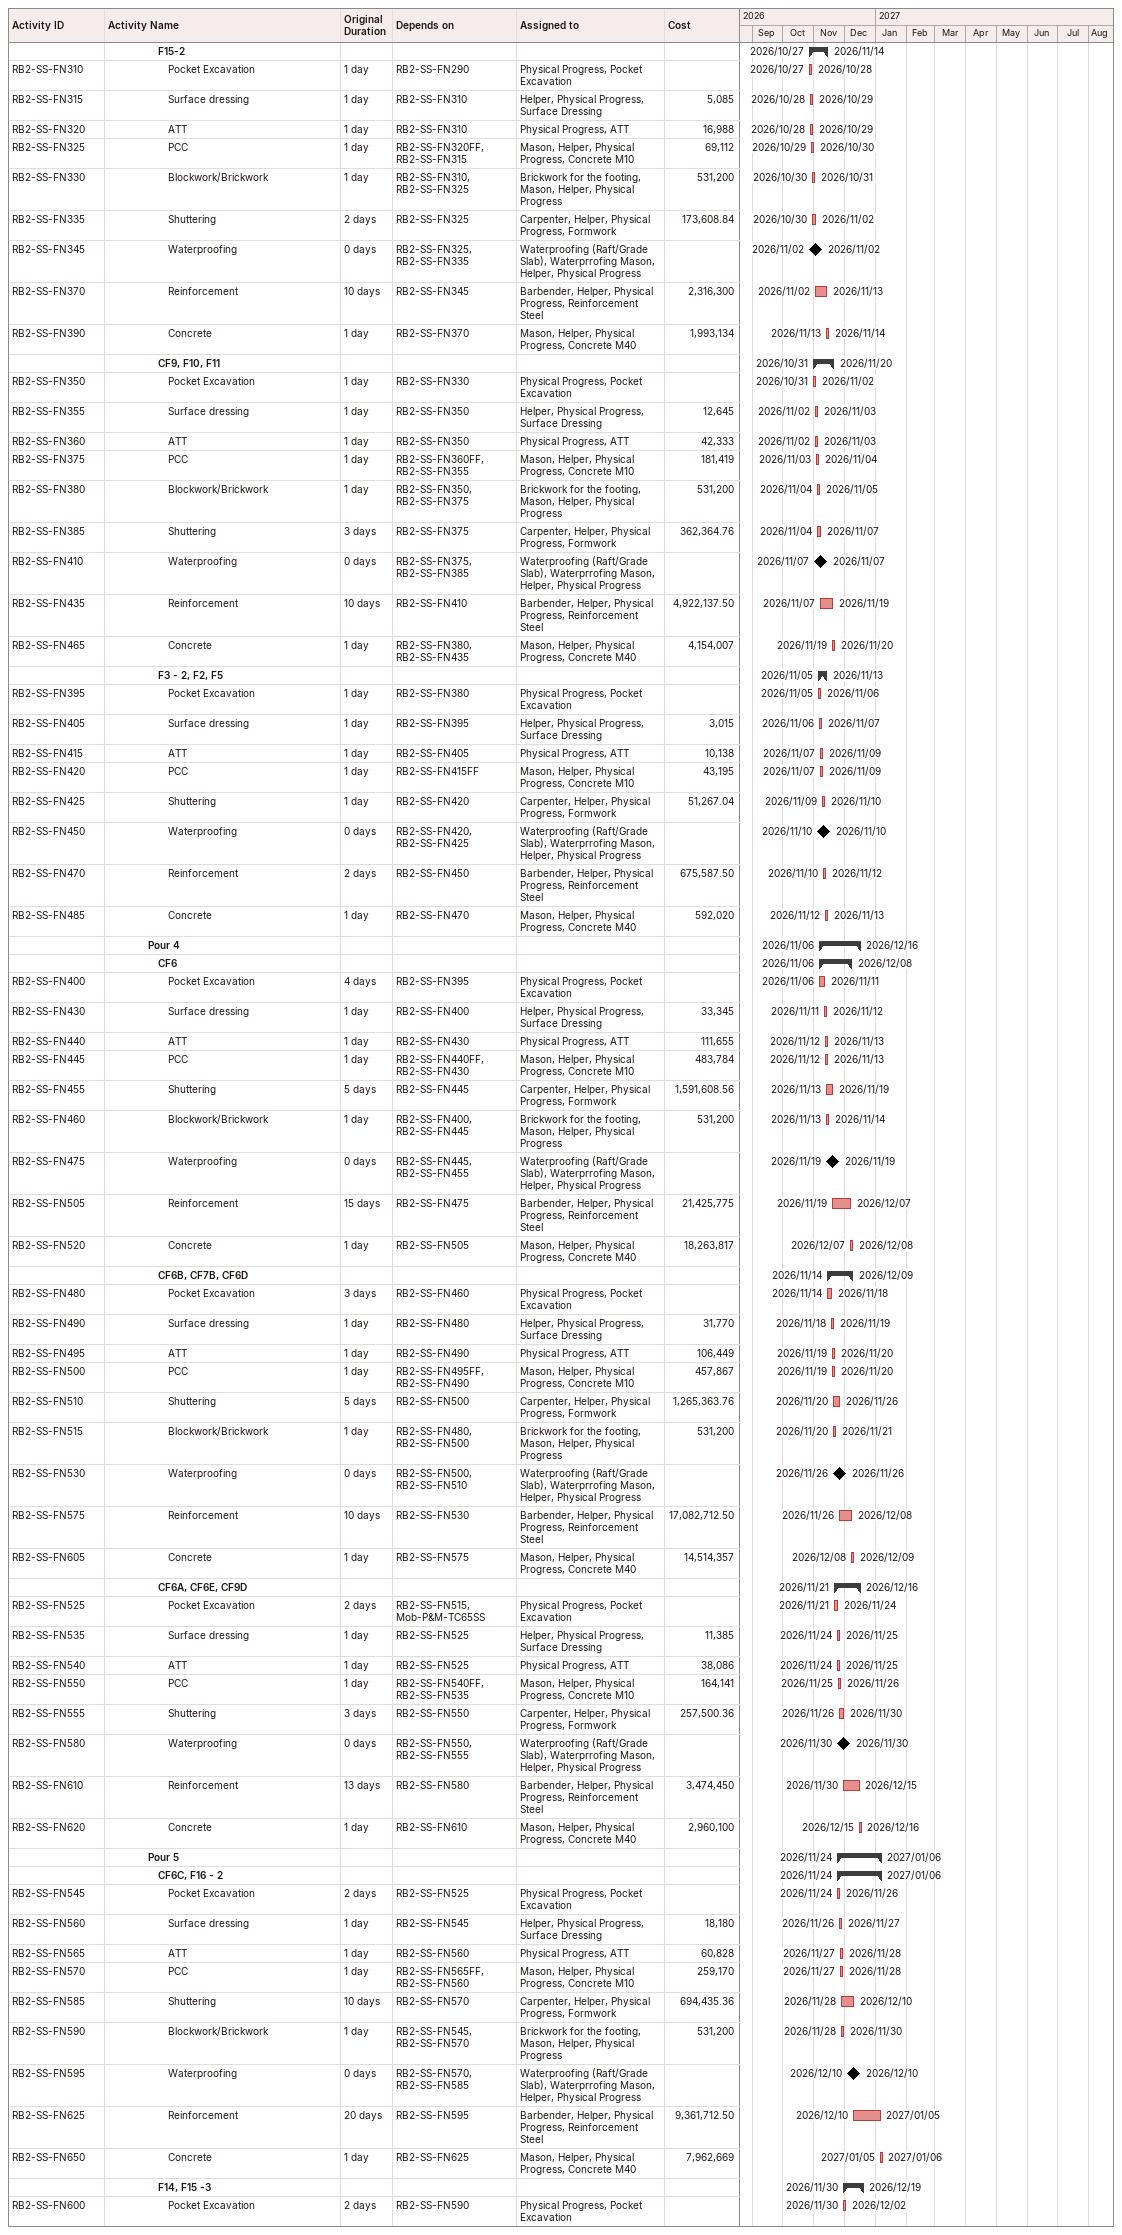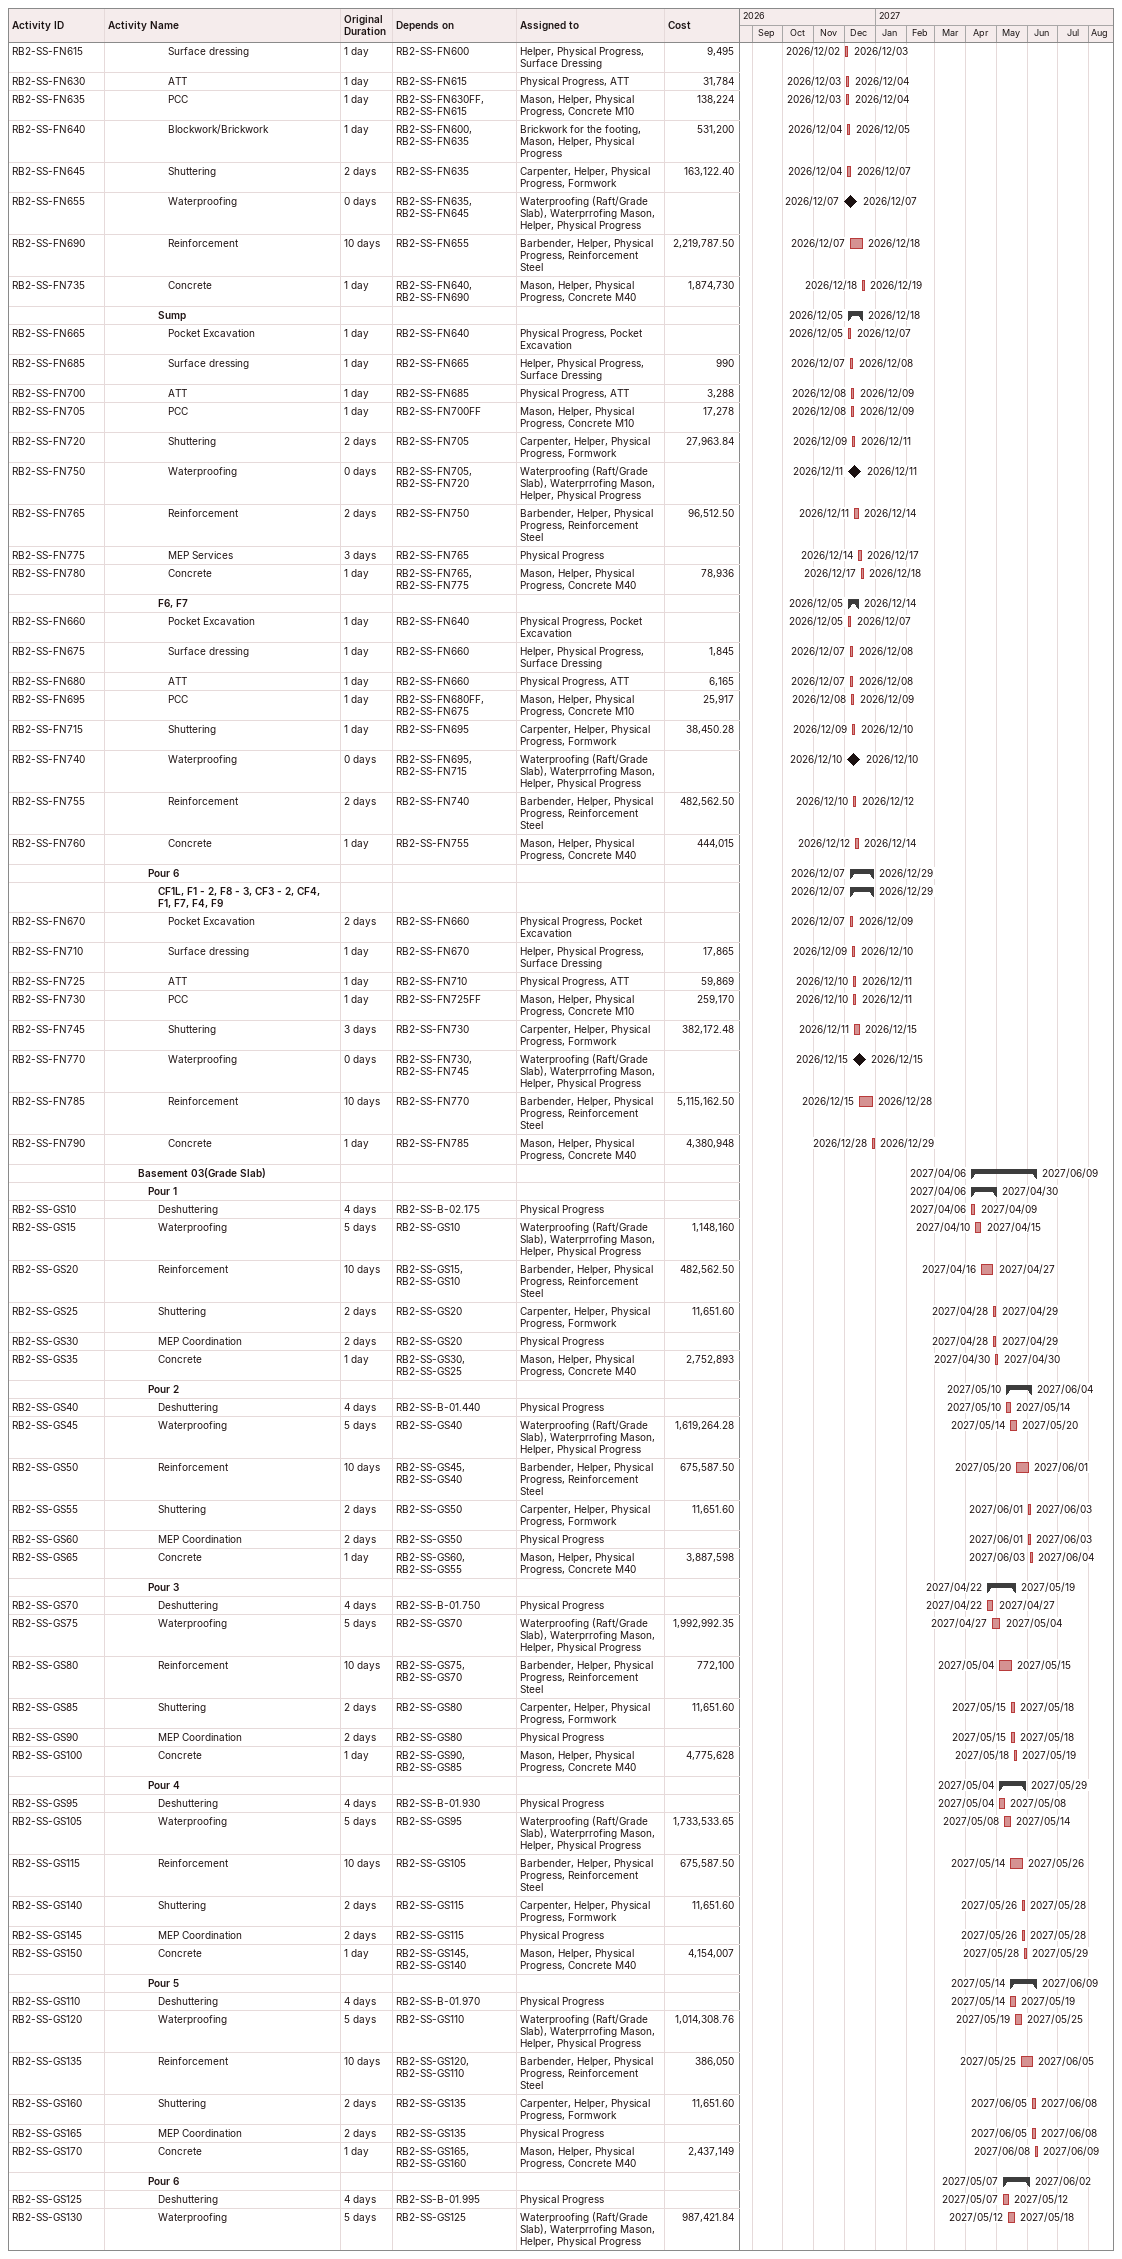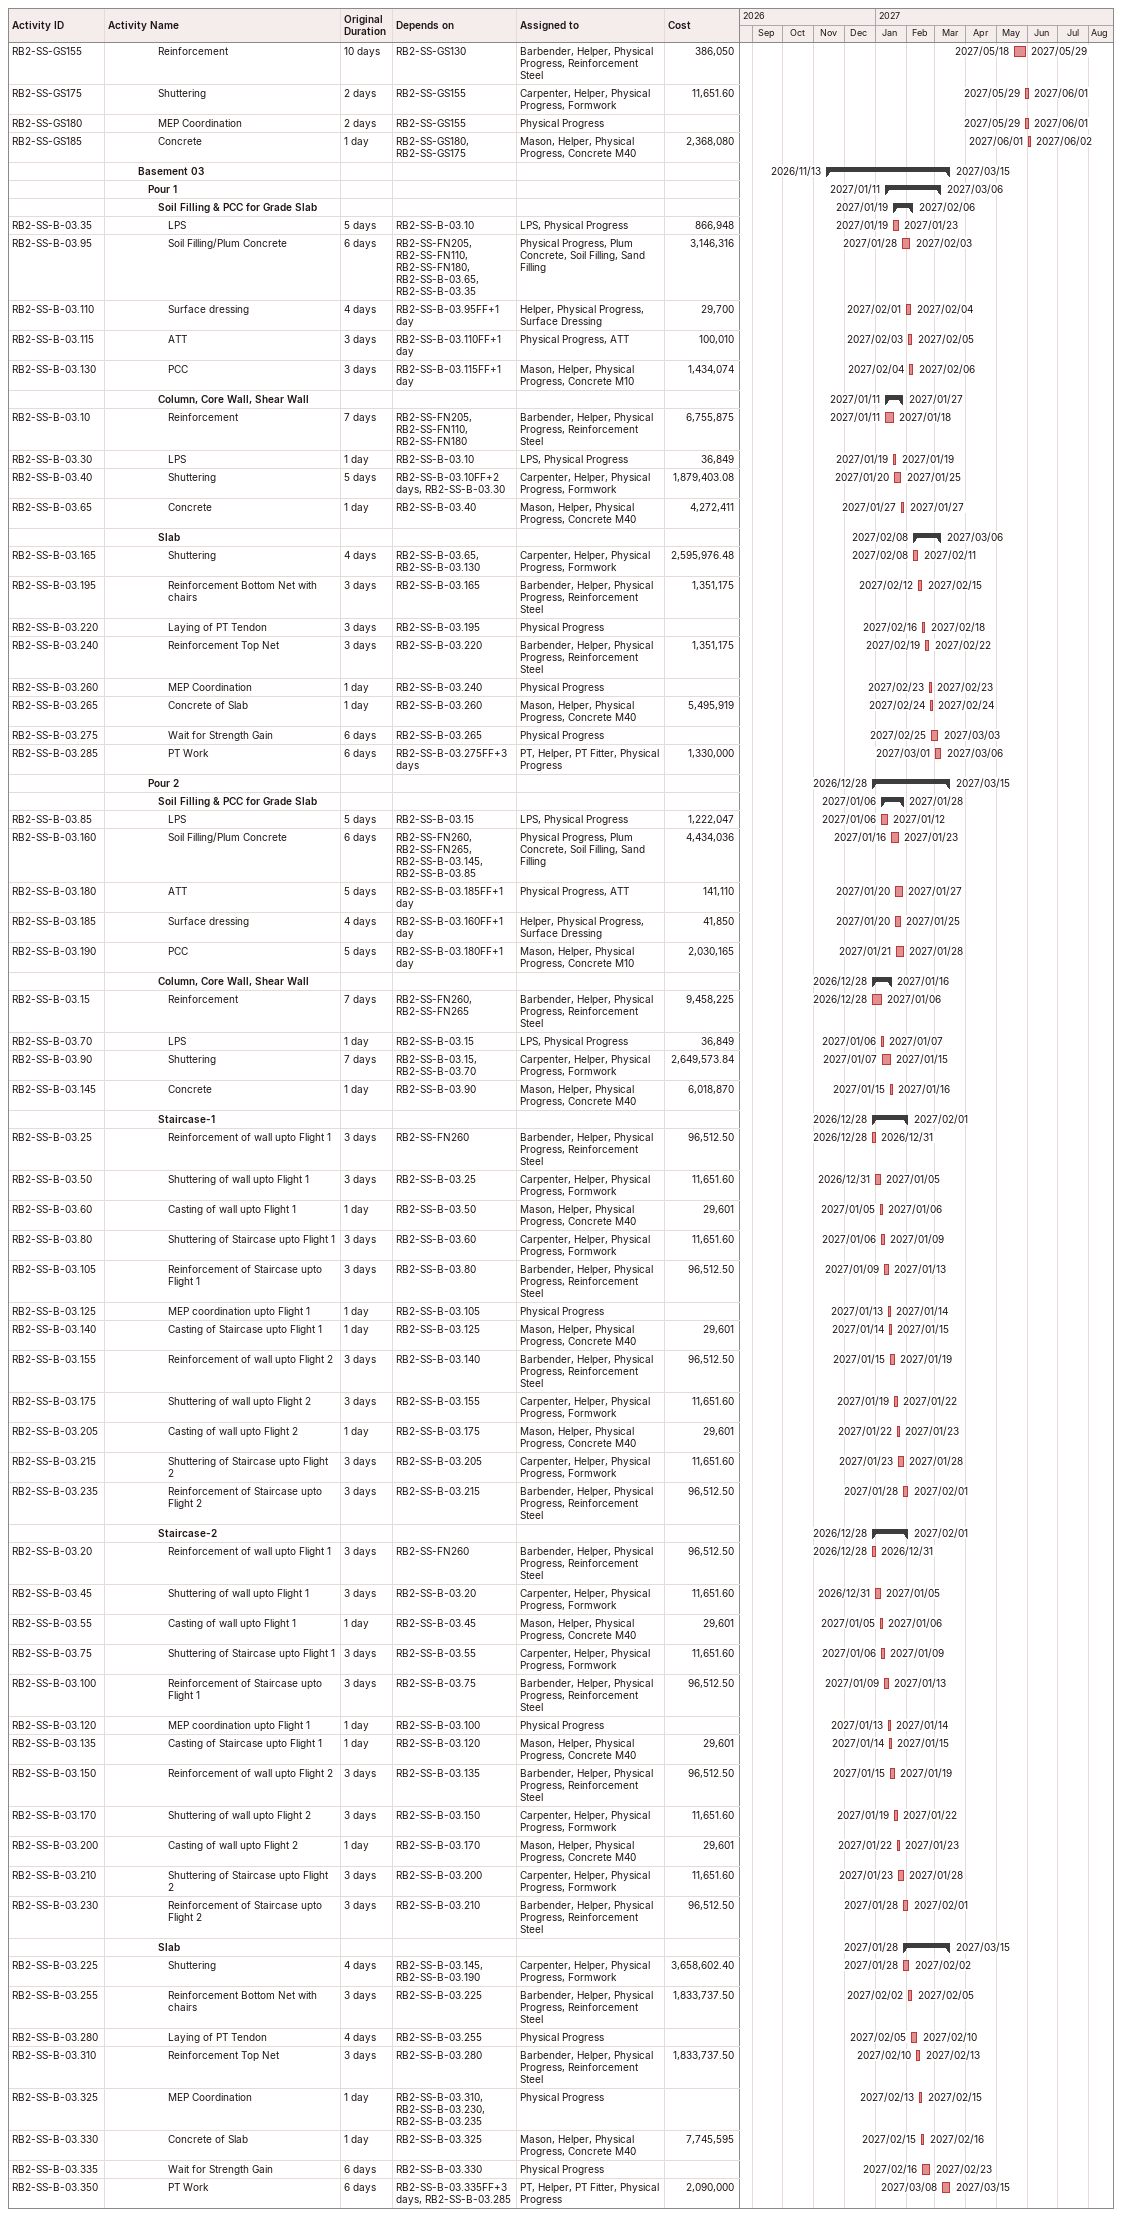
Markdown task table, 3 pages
| ID | Level | Task | Original duration | Start | Finish | Predecessors | Resources | Cost |
|---|---|---|---|---|---|---|---|---|
|  | 6 | **F15-2** |  | 2026-10-27 | 2026-11-14 |  |  |  |
| RB2-SS-FN310 | 7 | Pocket Excavation | 1d | 2026-10-27 | 2026-10-28 | RB2-SS-FN290 | Physical Progress, Pocket Excavation |  |
| RB2-SS-FN315 | 7 | Surface dressing | 1d | 2026-10-28 | 2026-10-29 | RB2-SS-FN310 | Helper, Physical Progress, Surface Dressing | 5085 |
| RB2-SS-FN320 | 7 | ATT | 1d | 2026-10-28 | 2026-10-29 | RB2-SS-FN310 | Physical Progress, ATT | 16988 |
| RB2-SS-FN325 | 7 | PCC | 1d | 2026-10-29 | 2026-10-30 | RB2-SS-FN320FF, RB2-SS-FN315 | Mason, Helper, Physical Progress, Concrete M10 | 69112 |
| RB2-SS-FN330 | 7 | Blockwork/Brickwork | 1d | 2026-10-30 | 2026-10-31 | RB2-SS-FN310, RB2-SS-FN325 | Brickwork for the footing, Mason, Helper, Physical Progress | 531200 |
| RB2-SS-FN335 | 7 | Shuttering | 2d | 2026-10-30 | 2026-11-02 | RB2-SS-FN325 | Carpenter, Helper, Physical Progress, Formwork | 173608.84 |
| RB2-SS-FN345 | 7 | Waterproofing | 0d | 2026-11-02 | 2026-11-02 | RB2-SS-FN325, RB2-SS-FN335 | Waterproofing (Raft/Grade Slab), Waterprrofing Mason, Helper, Physical Progress |  |
| RB2-SS-FN370 | 7 | Reinforcement | 10d | 2026-11-02 | 2026-11-13 | RB2-SS-FN345 | Barbender, Helper, Physical Progress, Reinforcement Steel | 2316300 |
| RB2-SS-FN390 | 7 | Concrete | 1d | 2026-11-13 | 2026-11-14 | RB2-SS-FN370 | Mason, Helper, Physical Progress, Concrete M40 | 1993134 |
|  | 6 | **CF9, F10, F11** |  | 2026-10-31 | 2026-11-20 |  |  |  |
| RB2-SS-FN350 | 7 | Pocket Excavation | 1d | 2026-10-31 | 2026-11-02 | RB2-SS-FN330 | Physical Progress, Pocket Excavation |  |
| RB2-SS-FN355 | 7 | Surface dressing | 1d | 2026-11-02 | 2026-11-03 | RB2-SS-FN350 | Helper, Physical Progress, Surface Dressing | 12645 |
| RB2-SS-FN360 | 7 | ATT | 1d | 2026-11-02 | 2026-11-03 | RB2-SS-FN350 | Physical Progress, ATT | 42333 |
| RB2-SS-FN375 | 7 | PCC | 1d | 2026-11-03 | 2026-11-04 | RB2-SS-FN360FF, RB2-SS-FN355 | Mason, Helper, Physical Progress, Concrete M10 | 181419 |
| RB2-SS-FN380 | 7 | Blockwork/Brickwork | 1d | 2026-11-04 | 2026-11-05 | RB2-SS-FN350, RB2-SS-FN375 | Brickwork for the footing, Mason, Helper, Physical Progress | 531200 |
| RB2-SS-FN385 | 7 | Shuttering | 3d | 2026-11-04 | 2026-11-07 | RB2-SS-FN375 | Carpenter, Helper, Physical Progress, Formwork | 362364.76 |
| RB2-SS-FN410 | 7 | Waterproofing | 0d | 2026-11-07 | 2026-11-07 | RB2-SS-FN375, RB2-SS-FN385 | Waterproofing (Raft/Grade Slab), Waterprrofing Mason, Helper, Physical Progress |  |
| RB2-SS-FN435 | 7 | Reinforcement | 10d | 2026-11-07 | 2026-11-19 | RB2-SS-FN410 | Barbender, Helper, Physical Progress, Reinforcement Steel | 4922137.50 |
| RB2-SS-FN465 | 7 | Concrete | 1d | 2026-11-19 | 2026-11-20 | RB2-SS-FN380, RB2-SS-FN435 | Mason, Helper, Physical Progress, Concrete M40 | 4154007 |
|  | 6 | **F3 - 2, F2, F5** |  | 2026-11-05 | 2026-11-13 |  |  |  |
| RB2-SS-FN395 | 7 | Pocket Excavation | 1d | 2026-11-05 | 2026-11-06 | RB2-SS-FN380 | Physical Progress, Pocket Excavation |  |
| RB2-SS-FN405 | 7 | Surface dressing | 1d | 2026-11-06 | 2026-11-07 | RB2-SS-FN395 | Helper, Physical Progress, Surface Dressing | 3015 |
| RB2-SS-FN415 | 7 | ATT | 1d | 2026-11-07 | 2026-11-09 | RB2-SS-FN405 | Physical Progress, ATT | 10138 |
| RB2-SS-FN420 | 7 | PCC | 1d | 2026-11-07 | 2026-11-09 | RB2-SS-FN415FF | Mason, Helper, Physical Progress, Concrete M10 | 43195 |
| RB2-SS-FN425 | 7 | Shuttering | 1d | 2026-11-09 | 2026-11-10 | RB2-SS-FN420 | Carpenter, Helper, Physical Progress, Formwork | 51267.04 |
| RB2-SS-FN450 | 7 | Waterproofing | 0d | 2026-11-10 | 2026-11-10 | RB2-SS-FN420, RB2-SS-FN425 | Waterproofing (Raft/Grade Slab), Waterprrofing Mason, Helper, Physical Progress |  |
| RB2-SS-FN470 | 7 | Reinforcement | 2d | 2026-11-10 | 2026-11-12 | RB2-SS-FN450 | Barbender, Helper, Physical Progress, Reinforcement Steel | 675587.50 |
| RB2-SS-FN485 | 7 | Concrete | 1d | 2026-11-12 | 2026-11-13 | RB2-SS-FN470 | Mason, Helper, Physical Progress, Concrete M40 | 592020 |
|  | 5 | **Pour 4** |  | 2026-11-06 | 2026-12-16 |  |  |  |
|  | 6 | **CF6** |  | 2026-11-06 | 2026-12-08 |  |  |  |
| RB2-SS-FN400 | 7 | Pocket Excavation | 4d | 2026-11-06 | 2026-11-11 | RB2-SS-FN395 | Physical Progress, Pocket Excavation |  |
| RB2-SS-FN430 | 7 | Surface dressing | 1d | 2026-11-11 | 2026-11-12 | RB2-SS-FN400 | Helper, Physical Progress, Surface Dressing | 33345 |
| RB2-SS-FN440 | 7 | ATT | 1d | 2026-11-12 | 2026-11-13 | RB2-SS-FN430 | Physical Progress, ATT | 111655 |
| RB2-SS-FN445 | 7 | PCC | 1d | 2026-11-12 | 2026-11-13 | RB2-SS-FN440FF, RB2-SS-FN430 | Mason, Helper, Physical Progress, Concrete M10 | 483784 |
| RB2-SS-FN455 | 7 | Shuttering | 5d | 2026-11-13 | 2026-11-19 | RB2-SS-FN445 | Carpenter, Helper, Physical Progress, Formwork | 1591608.56 |
| RB2-SS-FN460 | 7 | Blockwork/Brickwork | 1d | 2026-11-13 | 2026-11-14 | RB2-SS-FN400, RB2-SS-FN445 | Brickwork for the footing, Mason, Helper, Physical Progress | 531200 |
| RB2-SS-FN475 | 7 | Waterproofing | 0d | 2026-11-19 | 2026-11-19 | RB2-SS-FN445, RB2-SS-FN455 | Waterproofing (Raft/Grade Slab), Waterprrofing Mason, Helper, Physical Progress |  |
| RB2-SS-FN505 | 7 | Reinforcement | 15d | 2026-11-19 | 2026-12-07 | RB2-SS-FN475 | Barbender, Helper, Physical Progress, Reinforcement Steel | 21425775 |
| RB2-SS-FN520 | 7 | Concrete | 1d | 2026-12-07 | 2026-12-08 | RB2-SS-FN505 | Mason, Helper, Physical Progress, Concrete M40 | 18263817 |
|  | 6 | **CF6B, CF7B, CF6D** |  | 2026-11-14 | 2026-12-09 |  |  |  |
| RB2-SS-FN480 | 7 | Pocket Excavation | 3d | 2026-11-14 | 2026-11-18 | RB2-SS-FN460 | Physical Progress, Pocket Excavation |  |
| RB2-SS-FN490 | 7 | Surface dressing | 1d | 2026-11-18 | 2026-11-19 | RB2-SS-FN480 | Helper, Physical Progress, Surface Dressing | 31770 |
| RB2-SS-FN495 | 7 | ATT | 1d | 2026-11-19 | 2026-11-20 | RB2-SS-FN490 | Physical Progress, ATT | 106449 |
| RB2-SS-FN500 | 7 | PCC | 1d | 2026-11-19 | 2026-11-20 | RB2-SS-FN495FF, RB2-SS-FN490 | Mason, Helper, Physical Progress, Concrete M10 | 457867 |
| RB2-SS-FN510 | 7 | Shuttering | 5d | 2026-11-20 | 2026-11-26 | RB2-SS-FN500 | Carpenter, Helper, Physical Progress, Formwork | 1265363.76 |
| RB2-SS-FN515 | 7 | Blockwork/Brickwork | 1d | 2026-11-20 | 2026-11-21 | RB2-SS-FN480, RB2-SS-FN500 | Brickwork for the footing, Mason, Helper, Physical Progress | 531200 |
| RB2-SS-FN530 | 7 | Waterproofing | 0d | 2026-11-26 | 2026-11-26 | RB2-SS-FN500, RB2-SS-FN510 | Waterproofing (Raft/Grade Slab), Waterprrofing Mason, Helper, Physical Progress |  |
| RB2-SS-FN575 | 7 | Reinforcement | 10d | 2026-11-26 | 2026-12-08 | RB2-SS-FN530 | Barbender, Helper, Physical Progress, Reinforcement Steel | 17082712.50 |
| RB2-SS-FN605 | 7 | Concrete | 1d | 2026-12-08 | 2026-12-09 | RB2-SS-FN575 | Mason, Helper, Physical Progress, Concrete M40 | 14514357 |
|  | 6 | **CF6A, CF6E, CF9D** |  | 2026-11-21 | 2026-12-16 |  |  |  |
| RB2-SS-FN525 | 7 | Pocket Excavation | 2d | 2026-11-21 | 2026-11-24 | RB2-SS-FN515, Mob-P&M-TC65SS | Physical Progress, Pocket Excavation |  |
| RB2-SS-FN535 | 7 | Surface dressing | 1d | 2026-11-24 | 2026-11-25 | RB2-SS-FN525 | Helper, Physical Progress, Surface Dressing | 11385 |
| RB2-SS-FN540 | 7 | ATT | 1d | 2026-11-24 | 2026-11-25 | RB2-SS-FN525 | Physical Progress, ATT | 38086 |
| RB2-SS-FN550 | 7 | PCC | 1d | 2026-11-25 | 2026-11-26 | RB2-SS-FN540FF, RB2-SS-FN535 | Mason, Helper, Physical Progress, Concrete M10 | 164141 |
| RB2-SS-FN555 | 7 | Shuttering | 3d | 2026-11-26 | 2026-11-30 | RB2-SS-FN550 | Carpenter, Helper, Physical Progress, Formwork | 257500.36 |
| RB2-SS-FN580 | 7 | Waterproofing | 0d | 2026-11-30 | 2026-11-30 | RB2-SS-FN550, RB2-SS-FN555 | Waterproofing (Raft/Grade Slab), Waterprrofing Mason, Helper, Physical Progress |  |
| RB2-SS-FN610 | 7 | Reinforcement | 13d | 2026-11-30 | 2026-12-15 | RB2-SS-FN580 | Barbender, Helper, Physical Progress, Reinforcement Steel | 3474450 |
| RB2-SS-FN620 | 7 | Concrete | 1d | 2026-12-15 | 2026-12-16 | RB2-SS-FN610 | Mason, Helper, Physical Progress, Concrete M40 | 2960100 |
|  | 5 | **Pour 5** |  | 2026-11-24 | 2027-01-06 |  |  |  |
|  | 6 | **CF6C, F16 - 2** |  | 2026-11-24 | 2027-01-06 |  |  |  |
| RB2-SS-FN545 | 7 | Pocket Excavation | 2d | 2026-11-24 | 2026-11-26 | RB2-SS-FN525 | Physical Progress, Pocket Excavation |  |
| RB2-SS-FN560 | 7 | Surface dressing | 1d | 2026-11-26 | 2026-11-27 | RB2-SS-FN545 | Helper, Physical Progress, Surface Dressing | 18180 |
| RB2-SS-FN565 | 7 | ATT | 1d | 2026-11-27 | 2026-11-28 | RB2-SS-FN560 | Physical Progress, ATT | 60828 |
| RB2-SS-FN570 | 7 | PCC | 1d | 2026-11-27 | 2026-11-28 | RB2-SS-FN565FF, RB2-SS-FN560 | Mason, Helper, Physical Progress, Concrete M10 | 259170 |
| RB2-SS-FN585 | 7 | Shuttering | 10d | 2026-11-28 | 2026-12-10 | RB2-SS-FN570 | Carpenter, Helper, Physical Progress, Formwork | 694435.36 |
| RB2-SS-FN590 | 7 | Blockwork/Brickwork | 1d | 2026-11-28 | 2026-11-30 | RB2-SS-FN545, RB2-SS-FN570 | Brickwork for the footing, Mason, Helper, Physical Progress | 531200 |
| RB2-SS-FN595 | 7 | Waterproofing | 0d | 2026-12-10 | 2026-12-10 | RB2-SS-FN570, RB2-SS-FN585 | Waterproofing (Raft/Grade Slab), Waterprrofing Mason, Helper, Physical Progress |  |
| RB2-SS-FN625 | 7 | Reinforcement | 20d | 2026-12-10 | 2027-01-05 | RB2-SS-FN595 | Barbender, Helper, Physical Progress, Reinforcement Steel | 9361712.50 |
| RB2-SS-FN650 | 7 | Concrete | 1d | 2027-01-05 | 2027-01-06 | RB2-SS-FN625 | Mason, Helper, Physical Progress, Concrete M40 | 7962669 |
|  | 6 | **F14, F15 -3** |  | 2026-11-30 | 2026-12-19 |  |  |  |
| RB2-SS-FN600 | 7 | Pocket Excavation | 2d | 2026-11-30 | 2026-12-02 | RB2-SS-FN590 | Physical Progress, Pocket Excavation |  |
| RB2-SS-FN615 | 7 | Surface dressing | 1d | 2026-12-02 | 2026-12-03 | RB2-SS-FN600 | Helper, Physical Progress, Surface Dressing | 9495 |
| RB2-SS-FN630 | 7 | ATT | 1d | 2026-12-03 | 2026-12-04 | RB2-SS-FN615 | Physical Progress, ATT | 31784 |
| RB2-SS-FN635 | 7 | PCC | 1d | 2026-12-03 | 2026-12-04 | RB2-SS-FN630FF, RB2-SS-FN615 | Mason, Helper, Physical Progress, Concrete M10 | 138224 |
| RB2-SS-FN640 | 7 | Blockwork/Brickwork | 1d | 2026-12-04 | 2026-12-05 | RB2-SS-FN600, RB2-SS-FN635 | Brickwork for the footing, Mason, Helper, Physical Progress | 531200 |
| RB2-SS-FN645 | 7 | Shuttering | 2d | 2026-12-04 | 2026-12-07 | RB2-SS-FN635 | Carpenter, Helper, Physical Progress, Formwork | 163122.40 |
| RB2-SS-FN655 | 7 | Waterproofing | 0d | 2026-12-07 | 2026-12-07 | RB2-SS-FN635, RB2-SS-FN645 | Waterproofing (Raft/Grade Slab), Waterprrofing Mason, Helper, Physical Progress |  |
| RB2-SS-FN690 | 7 | Reinforcement | 10d | 2026-12-07 | 2026-12-18 | RB2-SS-FN655 | Barbender, Helper, Physical Progress, Reinforcement Steel | 2219787.50 |
| RB2-SS-FN735 | 7 | Concrete | 1d | 2026-12-18 | 2026-12-19 | RB2-SS-FN640, RB2-SS-FN690 | Mason, Helper, Physical Progress, Concrete M40 | 1874730 |
|  | 6 | **Sump** |  | 2026-12-05 | 2026-12-18 |  |  |  |
| RB2-SS-FN665 | 7 | Pocket Excavation | 1d | 2026-12-05 | 2026-12-07 | RB2-SS-FN640 | Physical Progress, Pocket Excavation |  |
| RB2-SS-FN685 | 7 | Surface dressing | 1d | 2026-12-07 | 2026-12-08 | RB2-SS-FN665 | Helper, Physical Progress, Surface Dressing | 990 |
| RB2-SS-FN700 | 7 | ATT | 1d | 2026-12-08 | 2026-12-09 | RB2-SS-FN685 | Physical Progress, ATT | 3288 |
| RB2-SS-FN705 | 7 | PCC | 1d | 2026-12-08 | 2026-12-09 | RB2-SS-FN700FF | Mason, Helper, Physical Progress, Concrete M10 | 17278 |
| RB2-SS-FN720 | 7 | Shuttering | 2d | 2026-12-09 | 2026-12-11 | RB2-SS-FN705 | Carpenter, Helper, Physical Progress, Formwork | 27963.84 |
| RB2-SS-FN750 | 7 | Waterproofing | 0d | 2026-12-11 | 2026-12-11 | RB2-SS-FN705, RB2-SS-FN720 | Waterproofing (Raft/Grade Slab), Waterprrofing Mason, Helper, Physical Progress |  |
| RB2-SS-FN765 | 7 | Reinforcement | 2d | 2026-12-11 | 2026-12-14 | RB2-SS-FN750 | Barbender, Helper, Physical Progress, Reinforcement Steel | 96512.50 |
| RB2-SS-FN775 | 7 | MEP Services | 3d | 2026-12-14 | 2026-12-17 | RB2-SS-FN765 | Physical Progress |  |
| RB2-SS-FN780 | 7 | Concrete | 1d | 2026-12-17 | 2026-12-18 | RB2-SS-FN765, RB2-SS-FN775 | Mason, Helper, Physical Progress, Concrete M40 | 78936 |
|  | 6 | **F6, F7** |  | 2026-12-05 | 2026-12-14 |  |  |  |
| RB2-SS-FN660 | 7 | Pocket Excavation | 1d | 2026-12-05 | 2026-12-07 | RB2-SS-FN640 | Physical Progress, Pocket Excavation |  |
| RB2-SS-FN675 | 7 | Surface dressing | 1d | 2026-12-07 | 2026-12-08 | RB2-SS-FN660 | Helper, Physical Progress, Surface Dressing | 1845 |
| RB2-SS-FN680 | 7 | ATT | 1d | 2026-12-07 | 2026-12-08 | RB2-SS-FN660 | Physical Progress, ATT | 6165 |
| RB2-SS-FN695 | 7 | PCC | 1d | 2026-12-08 | 2026-12-09 | RB2-SS-FN680FF, RB2-SS-FN675 | Mason, Helper, Physical Progress, Concrete M10 | 25917 |
| RB2-SS-FN715 | 7 | Shuttering | 1d | 2026-12-09 | 2026-12-10 | RB2-SS-FN695 | Carpenter, Helper, Physical Progress, Formwork | 38450.28 |
| RB2-SS-FN740 | 7 | Waterproofing | 0d | 2026-12-10 | 2026-12-10 | RB2-SS-FN695, RB2-SS-FN715 | Waterproofing (Raft/Grade Slab), Waterprrofing Mason, Helper, Physical Progress |  |
| RB2-SS-FN755 | 7 | Reinforcement | 2d | 2026-12-10 | 2026-12-12 | RB2-SS-FN740 | Barbender, Helper, Physical Progress, Reinforcement Steel | 482562.50 |
| RB2-SS-FN760 | 7 | Concrete | 1d | 2026-12-12 | 2026-12-14 | RB2-SS-FN755 | Mason, Helper, Physical Progress, Concrete M40 | 444015 |
|  | 5 | **Pour 6** |  | 2026-12-07 | 2026-12-29 |  |  |  |
|  | 6 | **CF1L, F1 - 2, F8 - 3, CF3 - 2, CF4, F1, F7, F4, F9** |  | 2026-12-07 | 2026-12-29 |  |  |  |
| RB2-SS-FN670 | 7 | Pocket Excavation | 2d | 2026-12-07 | 2026-12-09 | RB2-SS-FN660 | Physical Progress, Pocket Excavation |  |
| RB2-SS-FN710 | 7 | Surface dressing | 1d | 2026-12-09 | 2026-12-10 | RB2-SS-FN670 | Helper, Physical Progress, Surface Dressing | 17865 |
| RB2-SS-FN725 | 7 | ATT | 1d | 2026-12-10 | 2026-12-11 | RB2-SS-FN710 | Physical Progress, ATT | 59869 |
| RB2-SS-FN730 | 7 | PCC | 1d | 2026-12-10 | 2026-12-11 | RB2-SS-FN725FF | Mason, Helper, Physical Progress, Concrete M10 | 259170 |
| RB2-SS-FN745 | 7 | Shuttering | 3d | 2026-12-11 | 2026-12-15 | RB2-SS-FN730 | Carpenter, Helper, Physical Progress, Formwork | 382172.48 |
| RB2-SS-FN770 | 7 | Waterproofing | 0d | 2026-12-15 | 2026-12-15 | RB2-SS-FN730, RB2-SS-FN745 | Waterproofing (Raft/Grade Slab), Waterprrofing Mason, Helper, Physical Progress |  |
| RB2-SS-FN785 | 7 | Reinforcement | 10d | 2026-12-15 | 2026-12-28 | RB2-SS-FN770 | Barbender, Helper, Physical Progress, Reinforcement Steel | 5115162.50 |
| RB2-SS-FN790 | 7 | Concrete | 1d | 2026-12-28 | 2026-12-29 | RB2-SS-FN785 | Mason, Helper, Physical Progress, Concrete M40 | 4380948 |
|  | 4 | **Basement 03(Grade Slab)** |  | 2027-04-06 | 2027-06-09 |  |  |  |
|  | 5 | **Pour 1** |  | 2027-04-06 | 2027-04-30 |  |  |  |
| RB2-SS-GS10 | 6 | Deshuttering | 4d | 2027-04-06 | 2027-04-09 | RB2-SS-B-02.175 | Physical Progress |  |
| RB2-SS-GS15 | 6 | Waterproofing | 5d | 2027-04-10 | 2027-04-15 | RB2-SS-GS10 | Waterproofing (Raft/Grade Slab), Waterprrofing Mason, Helper, Physical Progress | 1148160 |
| RB2-SS-GS20 | 6 | Reinforcement | 10d | 2027-04-16 | 2027-04-27 | RB2-SS-GS15, RB2-SS-GS10 | Barbender, Helper, Physical Progress, Reinforcement Steel | 482562.50 |
| RB2-SS-GS25 | 6 | Shuttering | 2d | 2027-04-28 | 2027-04-29 | RB2-SS-GS20 | Carpenter, Helper, Physical Progress, Formwork | 11651.60 |
| RB2-SS-GS30 | 6 | MEP Coordination | 2d | 2027-04-28 | 2027-04-29 | RB2-SS-GS20 | Physical Progress |  |
| RB2-SS-GS35 | 6 | Concrete | 1d | 2027-04-30 | 2027-04-30 | RB2-SS-GS30, RB2-SS-GS25 | Mason, Helper, Physical Progress, Concrete M40 | 2752893 |
|  | 5 | **Pour 2** |  | 2027-05-10 | 2027-06-04 |  |  |  |
| RB2-SS-GS40 | 6 | Deshuttering | 4d | 2027-05-10 | 2027-05-14 | RB2-SS-B-01.440 | Physical Progress |  |
| RB2-SS-GS45 | 6 | Waterproofing | 5d | 2027-05-14 | 2027-05-20 | RB2-SS-GS40 | Waterproofing (Raft/Grade Slab), Waterprrofing Mason, Helper, Physical Progress | 1619264.28 |
| RB2-SS-GS50 | 6 | Reinforcement | 10d | 2027-05-20 | 2027-06-01 | RB2-SS-GS45, RB2-SS-GS40 | Barbender, Helper, Physical Progress, Reinforcement Steel | 675587.50 |
| RB2-SS-GS55 | 6 | Shuttering | 2d | 2027-06-01 | 2027-06-03 | RB2-SS-GS50 | Carpenter, Helper, Physical Progress, Formwork | 11651.60 |
| RB2-SS-GS60 | 6 | MEP Coordination | 2d | 2027-06-01 | 2027-06-03 | RB2-SS-GS50 | Physical Progress |  |
| RB2-SS-GS65 | 6 | Concrete | 1d | 2027-06-03 | 2027-06-04 | RB2-SS-GS60, RB2-SS-GS55 | Mason, Helper, Physical Progress, Concrete M40 | 3887598 |
|  | 5 | **Pour 3** |  | 2027-04-22 | 2027-05-19 |  |  |  |
| RB2-SS-GS70 | 6 | Deshuttering | 4d | 2027-04-22 | 2027-04-27 | RB2-SS-B-01.750 | Physical Progress |  |
| RB2-SS-GS75 | 6 | Waterproofing | 5d | 2027-04-27 | 2027-05-04 | RB2-SS-GS70 | Waterproofing (Raft/Grade Slab), Waterprrofing Mason, Helper, Physical Progress | 1992992.35 |
| RB2-SS-GS80 | 6 | Reinforcement | 10d | 2027-05-04 | 2027-05-15 | RB2-SS-GS75, RB2-SS-GS70 | Barbender, Helper, Physical Progress, Reinforcement Steel | 772100 |
| RB2-SS-GS85 | 6 | Shuttering | 2d | 2027-05-15 | 2027-05-18 | RB2-SS-GS80 | Carpenter, Helper, Physical Progress, Formwork | 11651.60 |
| RB2-SS-GS90 | 6 | MEP Coordination | 2d | 2027-05-15 | 2027-05-18 | RB2-SS-GS80 | Physical Progress |  |
| RB2-SS-GS100 | 6 | Concrete | 1d | 2027-05-18 | 2027-05-19 | RB2-SS-GS90, RB2-SS-GS85 | Mason, Helper, Physical Progress, Concrete M40 | 4775628 |
|  | 5 | **Pour 4** |  | 2027-05-04 | 2027-05-29 |  |  |  |
| RB2-SS-GS95 | 6 | Deshuttering | 4d | 2027-05-04 | 2027-05-08 | RB2-SS-B-01.930 | Physical Progress |  |
| RB2-SS-GS105 | 6 | Waterproofing | 5d | 2027-05-08 | 2027-05-14 | RB2-SS-GS95 | Waterproofing (Raft/Grade Slab), Waterprrofing Mason, Helper, Physical Progress | 1733533.65 |
| RB2-SS-GS115 | 6 | Reinforcement | 10d | 2027-05-14 | 2027-05-26 | RB2-SS-GS105 | Barbender, Helper, Physical Progress, Reinforcement Steel | 675587.50 |
| RB2-SS-GS140 | 6 | Shuttering | 2d | 2027-05-26 | 2027-05-28 | RB2-SS-GS115 | Carpenter, Helper, Physical Progress, Formwork | 11651.60 |
| RB2-SS-GS145 | 6 | MEP Coordination | 2d | 2027-05-26 | 2027-05-28 | RB2-SS-GS115 | Physical Progress |  |
| RB2-SS-GS150 | 6 | Concrete | 1d | 2027-05-28 | 2027-05-29 | RB2-SS-GS145, RB2-SS-GS140 | Mason, Helper, Physical Progress, Concrete M40 | 4154007 |
|  | 5 | **Pour 5** |  | 2027-05-14 | 2027-06-09 |  |  |  |
| RB2-SS-GS110 | 6 | Deshuttering | 4d | 2027-05-14 | 2027-05-19 | RB2-SS-B-01.970 | Physical Progress |  |
| RB2-SS-GS120 | 6 | Waterproofing | 5d | 2027-05-19 | 2027-05-25 | RB2-SS-GS110 | Waterproofing (Raft/Grade Slab), Waterprrofing Mason, Helper, Physical Progress | 1014308.76 |
| RB2-SS-GS135 | 6 | Reinforcement | 10d | 2027-05-25 | 2027-06-05 | RB2-SS-GS120, RB2-SS-GS110 | Barbender, Helper, Physical Progress, Reinforcement Steel | 386050 |
| RB2-SS-GS160 | 6 | Shuttering | 2d | 2027-06-05 | 2027-06-08 | RB2-SS-GS135 | Carpenter, Helper, Physical Progress, Formwork | 11651.60 |
| RB2-SS-GS165 | 6 | MEP Coordination | 2d | 2027-06-05 | 2027-06-08 | RB2-SS-GS135 | Physical Progress |  |
| RB2-SS-GS170 | 6 | Concrete | 1d | 2027-06-08 | 2027-06-09 | RB2-SS-GS165, RB2-SS-GS160 | Mason, Helper, Physical Progress, Concrete M40 | 2437149 |
|  | 5 | **Pour 6** |  | 2027-05-07 | 2027-06-02 |  |  |  |
| RB2-SS-GS125 | 6 | Deshuttering | 4d | 2027-05-07 | 2027-05-12 | RB2-SS-B-01.995 | Physical Progress |  |
| RB2-SS-GS130 | 6 | Waterproofing | 5d | 2027-05-12 | 2027-05-18 | RB2-SS-GS125 | Waterproofing (Raft/Grade Slab), Waterprrofing Mason, Helper, Physical Progress | 987421.84 |
| RB2-SS-GS155 | 6 | Reinforcement | 10d | 2027-05-18 | 2027-05-29 | RB2-SS-GS130 | Barbender, Helper, Physical Progress, Reinforcement Steel | 386050 |
| RB2-SS-GS175 | 6 | Shuttering | 2d | 2027-05-29 | 2027-06-01 | RB2-SS-GS155 | Carpenter, Helper, Physical Progress, Formwork | 11651.60 |
| RB2-SS-GS180 | 6 | MEP Coordination | 2d | 2027-05-29 | 2027-06-01 | RB2-SS-GS155 | Physical Progress |  |
| RB2-SS-GS185 | 6 | Concrete | 1d | 2027-06-01 | 2027-06-02 | RB2-SS-GS180, RB2-SS-GS175 | Mason, Helper, Physical Progress, Concrete M40 | 2368080 |
|  | 4 | **Basement 03** |  | 2026-11-13 | 2027-03-15 |  |  |  |
|  | 5 | **Pour 1** |  | 2027-01-11 | 2027-03-06 |  |  |  |
|  | 6 | **Soil Filling & PCC for Grade Slab** |  | 2027-01-19 | 2027-02-06 |  |  |  |
| RB2-SS-B-03.35 | 7 | LPS | 5d | 2027-01-19 | 2027-01-23 | RB2-SS-B-03.10 | LPS, Physical Progress | 866948 |
| RB2-SS-B-03.95 | 7 | Soil Filling/Plum Concrete | 6d | 2027-01-28 | 2027-02-03 | RB2-SS-FN205, RB2-SS-FN110, RB2-SS-FN180, RB2-SS-B-03.65, RB2-SS-B-03.35 | Physical Progress, Plum Concrete, Soil Filling, Sand Filling | 3146316 |
| RB2-SS-B-03.110 | 7 | Surface dressing | 4d | 2027-02-01 | 2027-02-04 | RB2-SS-B-03.95FF+1d | Helper, Physical Progress, Surface Dressing | 29700 |
| RB2-SS-B-03.115 | 7 | ATT | 3d | 2027-02-03 | 2027-02-05 | RB2-SS-B-03.110FF+1d | Physical Progress, ATT | 100010 |
| RB2-SS-B-03.130 | 7 | PCC | 3d | 2027-02-04 | 2027-02-06 | RB2-SS-B-03.115FF+1d | Mason, Helper, Physical Progress, Concrete M10 | 1434074 |
|  | 6 | **Column, Core Wall, Shear Wall** |  | 2027-01-11 | 2027-01-27 |  |  |  |
| RB2-SS-B-03.10 | 7 | Reinforcement | 7d | 2027-01-11 | 2027-01-18 | RB2-SS-FN205, RB2-SS-FN110, RB2-SS-FN180 | Barbender, Helper, Physical Progress, Reinforcement Steel | 6755875 |
| RB2-SS-B-03.30 | 7 | LPS | 1d | 2027-01-19 | 2027-01-19 | RB2-SS-B-03.10 | LPS, Physical Progress | 36849 |
| RB2-SS-B-03.40 | 7 | Shuttering | 5d | 2027-01-20 | 2027-01-25 | RB2-SS-B-03.10FF+2d, RB2-SS-B-03.30 | Carpenter, Helper, Physical Progress, Formwork | 1879403.08 |
| RB2-SS-B-03.65 | 7 | Concrete | 1d | 2027-01-27 | 2027-01-27 | RB2-SS-B-03.40 | Mason, Helper, Physical Progress, Concrete M40 | 4272411 |
|  | 6 | **Slab** |  | 2027-02-08 | 2027-03-06 |  |  |  |
| RB2-SS-B-03.165 | 7 | Shuttering | 4d | 2027-02-08 | 2027-02-11 | RB2-SS-B-03.65, RB2-SS-B-03.130 | Carpenter, Helper, Physical Progress, Formwork | 2595976.48 |
| RB2-SS-B-03.195 | 7 | Reinforcement Bottom Net with chairs | 3d | 2027-02-12 | 2027-02-15 | RB2-SS-B-03.165 | Barbender, Helper, Physical Progress, Reinforcement Steel | 1351175 |
| RB2-SS-B-03.220 | 7 | Laying of PT Tendon | 3d | 2027-02-16 | 2027-02-18 | RB2-SS-B-03.195 | Physical Progress |  |
| RB2-SS-B-03.240 | 7 | Reinforcement Top Net | 3d | 2027-02-19 | 2027-02-22 | RB2-SS-B-03.220 | Barbender, Helper, Physical Progress, Reinforcement Steel | 1351175 |
| RB2-SS-B-03.260 | 7 | MEP Coordination | 1d | 2027-02-23 | 2027-02-23 | RB2-SS-B-03.240 | Physical Progress |  |
| RB2-SS-B-03.265 | 7 | Concrete of Slab | 1d | 2027-02-24 | 2027-02-24 | RB2-SS-B-03.260 | Mason, Helper, Physical Progress, Concrete M40 | 5495919 |
| RB2-SS-B-03.275 | 7 | Wait for Strength Gain | 6d | 2027-02-25 | 2027-03-03 | RB2-SS-B-03.265 | Physical Progress |  |
| RB2-SS-B-03.285 | 7 | PT Work | 6d | 2027-03-01 | 2027-03-06 | RB2-SS-B-03.275FF+3d | PT, Helper, PT Fitter, Physical Progress | 1330000 |
|  | 5 | **Pour 2** |  | 2026-12-28 | 2027-03-15 |  |  |  |
|  | 6 | **Soil Filling & PCC for Grade Slab** |  | 2027-01-06 | 2027-01-28 |  |  |  |
| RB2-SS-B-03.85 | 7 | LPS | 5d | 2027-01-06 | 2027-01-12 | RB2-SS-B-03.15 | LPS, Physical Progress | 1222047 |
| RB2-SS-B-03.160 | 7 | Soil Filling/Plum Concrete | 6d | 2027-01-16 | 2027-01-23 | RB2-SS-FN260, RB2-SS-FN265, RB2-SS-B-03.145, RB2-SS-B-03.85 | Physical Progress, Plum Concrete, Soil Filling, Sand Filling | 4434036 |
| RB2-SS-B-03.180 | 7 | ATT | 5d | 2027-01-20 | 2027-01-27 | RB2-SS-B-03.185FF+1d | Physical Progress, ATT | 141110 |
| RB2-SS-B-03.185 | 7 | Surface dressing | 4d | 2027-01-20 | 2027-01-25 | RB2-SS-B-03.160FF+1d | Helper, Physical Progress, Surface Dressing | 41850 |
| RB2-SS-B-03.190 | 7 | PCC | 5d | 2027-01-21 | 2027-01-28 | RB2-SS-B-03.180FF+1d | Mason, Helper, Physical Progress, Concrete M10 | 2030165 |
|  | 6 | **Column, Core Wall, Shear Wall** |  | 2026-12-28 | 2027-01-16 |  |  |  |
| RB2-SS-B-03.15 | 7 | Reinforcement | 7d | 2026-12-28 | 2027-01-06 | RB2-SS-FN260, RB2-SS-FN265 | Barbender, Helper, Physical Progress, Reinforcement Steel | 9458225 |
| RB2-SS-B-03.70 | 7 | LPS | 1d | 2027-01-06 | 2027-01-07 | RB2-SS-B-03.15 | LPS, Physical Progress | 36849 |
| RB2-SS-B-03.90 | 7 | Shuttering | 7d | 2027-01-07 | 2027-01-15 | RB2-SS-B-03.15, RB2-SS-B-03.70 | Carpenter, Helper, Physical Progress, Formwork | 2649573.84 |
| RB2-SS-B-03.145 | 7 | Concrete | 1d | 2027-01-15 | 2027-01-16 | RB2-SS-B-03.90 | Mason, Helper, Physical Progress, Concrete M40 | 6018870 |
|  | 6 | **Staircase-1** |  | 2026-12-28 | 2027-02-01 |  |  |  |
| RB2-SS-B-03.25 | 7 | Reinforcement of wall upto Flight 1 | 3d | 2026-12-28 | 2026-12-31 | RB2-SS-FN260 | Barbender, Helper, Physical Progress, Reinforcement Steel | 96512.50 |
| RB2-SS-B-03.50 | 7 | Shuttering of wall upto Flight 1 | 3d | 2026-12-31 | 2027-01-05 | RB2-SS-B-03.25 | Carpenter, Helper, Physical Progress, Formwork | 11651.60 |
| RB2-SS-B-03.60 | 7 | Casting of wall upto Flight 1 | 1d | 2027-01-05 | 2027-01-06 | RB2-SS-B-03.50 | Mason, Helper, Physical Progress, Concrete M40 | 29601 |
| RB2-SS-B-03.80 | 7 | Shuttering of Staircase upto Flight 1 | 3d | 2027-01-06 | 2027-01-09 | RB2-SS-B-03.60 | Carpenter, Helper, Physical Progress, Formwork | 11651.60 |
| RB2-SS-B-03.105 | 7 | Reinforcement of Staircase upto Flight 1 | 3d | 2027-01-09 | 2027-01-13 | RB2-SS-B-03.80 | Barbender, Helper, Physical Progress, Reinforcement Steel | 96512.50 |
| RB2-SS-B-03.125 | 7 | MEP coordination upto Flight 1 | 1d | 2027-01-13 | 2027-01-14 | RB2-SS-B-03.105 | Physical Progress |  |
| RB2-SS-B-03.140 | 7 | Casting of Staircase upto Flight 1 | 1d | 2027-01-14 | 2027-01-15 | RB2-SS-B-03.125 | Mason, Helper, Physical Progress, Concrete M40 | 29601 |
| RB2-SS-B-03.155 | 7 | Reinforcement of wall upto Flight 2 | 3d | 2027-01-15 | 2027-01-19 | RB2-SS-B-03.140 | Barbender, Helper, Physical Progress, Reinforcement Steel | 96512.50 |
| RB2-SS-B-03.175 | 7 | Shuttering of wall upto Flight 2 | 3d | 2027-01-19 | 2027-01-22 | RB2-SS-B-03.155 | Carpenter, Helper, Physical Progress, Formwork | 11651.60 |
| RB2-SS-B-03.205 | 7 | Casting of wall upto Flight 2 | 1d | 2027-01-22 | 2027-01-23 | RB2-SS-B-03.175 | Mason, Helper, Physical Progress, Concrete M40 | 29601 |
| RB2-SS-B-03.215 | 7 | Shuttering of Staircase upto Flight 2 | 3d | 2027-01-23 | 2027-01-28 | RB2-SS-B-03.205 | Carpenter, Helper, Physical Progress, Formwork | 11651.60 |
| RB2-SS-B-03.235 | 7 | Reinforcement of Staircase upto Flight 2 | 3d | 2027-01-28 | 2027-02-01 | RB2-SS-B-03.215 | Barbender, Helper, Physical Progress, Reinforcement Steel | 96512.50 |
|  | 6 | **Staircase-2** |  | 2026-12-28 | 2027-02-01 |  |  |  |
| RB2-SS-B-03.20 | 7 | Reinforcement of wall upto Flight 1 | 3d | 2026-12-28 | 2026-12-31 | RB2-SS-FN260 | Barbender, Helper, Physical Progress, Reinforcement Steel | 96512.50 |
| RB2-SS-B-03.45 | 7 | Shuttering of wall upto Flight 1 | 3d | 2026-12-31 | 2027-01-05 | RB2-SS-B-03.20 | Carpenter, Helper, Physical Progress, Formwork | 11651.60 |
| RB2-SS-B-03.55 | 7 | Casting of wall upto Flight 1 | 1d | 2027-01-05 | 2027-01-06 | RB2-SS-B-03.45 | Mason, Helper, Physical Progress, Concrete M40 | 29601 |
| RB2-SS-B-03.75 | 7 | Shuttering of Staircase upto Flight 1 | 3d | 2027-01-06 | 2027-01-09 | RB2-SS-B-03.55 | Carpenter, Helper, Physical Progress, Formwork | 11651.60 |
| RB2-SS-B-03.100 | 7 | Reinforcement of Staircase upto Flight 1 | 3d | 2027-01-09 | 2027-01-13 | RB2-SS-B-03.75 | Barbender, Helper, Physical Progress, Reinforcement Steel | 96512.50 |
| RB2-SS-B-03.120 | 7 | MEP coordination upto Flight 1 | 1d | 2027-01-13 | 2027-01-14 | RB2-SS-B-03.100 | Physical Progress |  |
| RB2-SS-B-03.135 | 7 | Casting of Staircase upto Flight 1 | 1d | 2027-01-14 | 2027-01-15 | RB2-SS-B-03.120 | Mason, Helper, Physical Progress, Concrete M40 | 29601 |
| RB2-SS-B-03.150 | 7 | Reinforcement of wall upto Flight 2 | 3d | 2027-01-15 | 2027-01-19 | RB2-SS-B-03.135 | Barbender, Helper, Physical Progress, Reinforcement Steel | 96512.50 |
| RB2-SS-B-03.170 | 7 | Shuttering of wall upto Flight 2 | 3d | 2027-01-19 | 2027-01-22 | RB2-SS-B-03.150 | Carpenter, Helper, Physical Progress, Formwork | 11651.60 |
| RB2-SS-B-03.200 | 7 | Casting of wall upto Flight 2 | 1d | 2027-01-22 | 2027-01-23 | RB2-SS-B-03.170 | Mason, Helper, Physical Progress, Concrete M40 | 29601 |
| RB2-SS-B-03.210 | 7 | Shuttering of Staircase upto Flight 2 | 3d | 2027-01-23 | 2027-01-28 | RB2-SS-B-03.200 | Carpenter, Helper, Physical Progress, Formwork | 11651.60 |
| RB2-SS-B-03.230 | 7 | Reinforcement of Staircase upto Flight 2 | 3d | 2027-01-28 | 2027-02-01 | RB2-SS-B-03.210 | Barbender, Helper, Physical Progress, Reinforcement Steel | 96512.50 |
|  | 6 | **Slab** |  | 2027-01-28 | 2027-03-15 |  |  |  |
| RB2-SS-B-03.225 | 7 | Shuttering | 4d | 2027-01-28 | 2027-02-02 | RB2-SS-B-03.145, RB2-SS-B-03.190 | Carpenter, Helper, Physical Progress, Formwork | 3658602.40 |
| RB2-SS-B-03.255 | 7 | Reinforcement Bottom Net with chairs | 3d | 2027-02-02 | 2027-02-05 | RB2-SS-B-03.225 | Barbender, Helper, Physical Progress, Reinforcement Steel | 1833737.50 |
| RB2-SS-B-03.280 | 7 | Laying of PT Tendon | 4d | 2027-02-05 | 2027-02-10 | RB2-SS-B-03.255 | Physical Progress |  |
| RB2-SS-B-03.310 | 7 | Reinforcement Top Net | 3d | 2027-02-10 | 2027-02-13 | RB2-SS-B-03.280 | Barbender, Helper, Physical Progress, Reinforcement Steel | 1833737.50 |
| RB2-SS-B-03.325 | 7 | MEP Coordination | 1d | 2027-02-13 | 2027-02-15 | RB2-SS-B-03.310, RB2-SS-B-03.230, RB2-SS-B-03.235 | Physical Progress |  |
| RB2-SS-B-03.330 | 7 | Concrete of Slab | 1d | 2027-02-15 | 2027-02-16 | RB2-SS-B-03.325 | Mason, Helper, Physical Progress, Concrete M40 | 7745595 |
| RB2-SS-B-03.335 | 7 | Wait for Strength Gain | 6d | 2027-02-16 | 2027-02-23 | RB2-SS-B-03.330 | Physical Progress |  |
| RB2-SS-B-03.350 | 7 | PT Work | 6d | 2027-03-08 | 2027-03-15 | RB2-SS-B-03.335FF+3d, RB2-SS-B-03.285 | PT, Helper, PT Fitter, Physical Progress | 2090000 |
